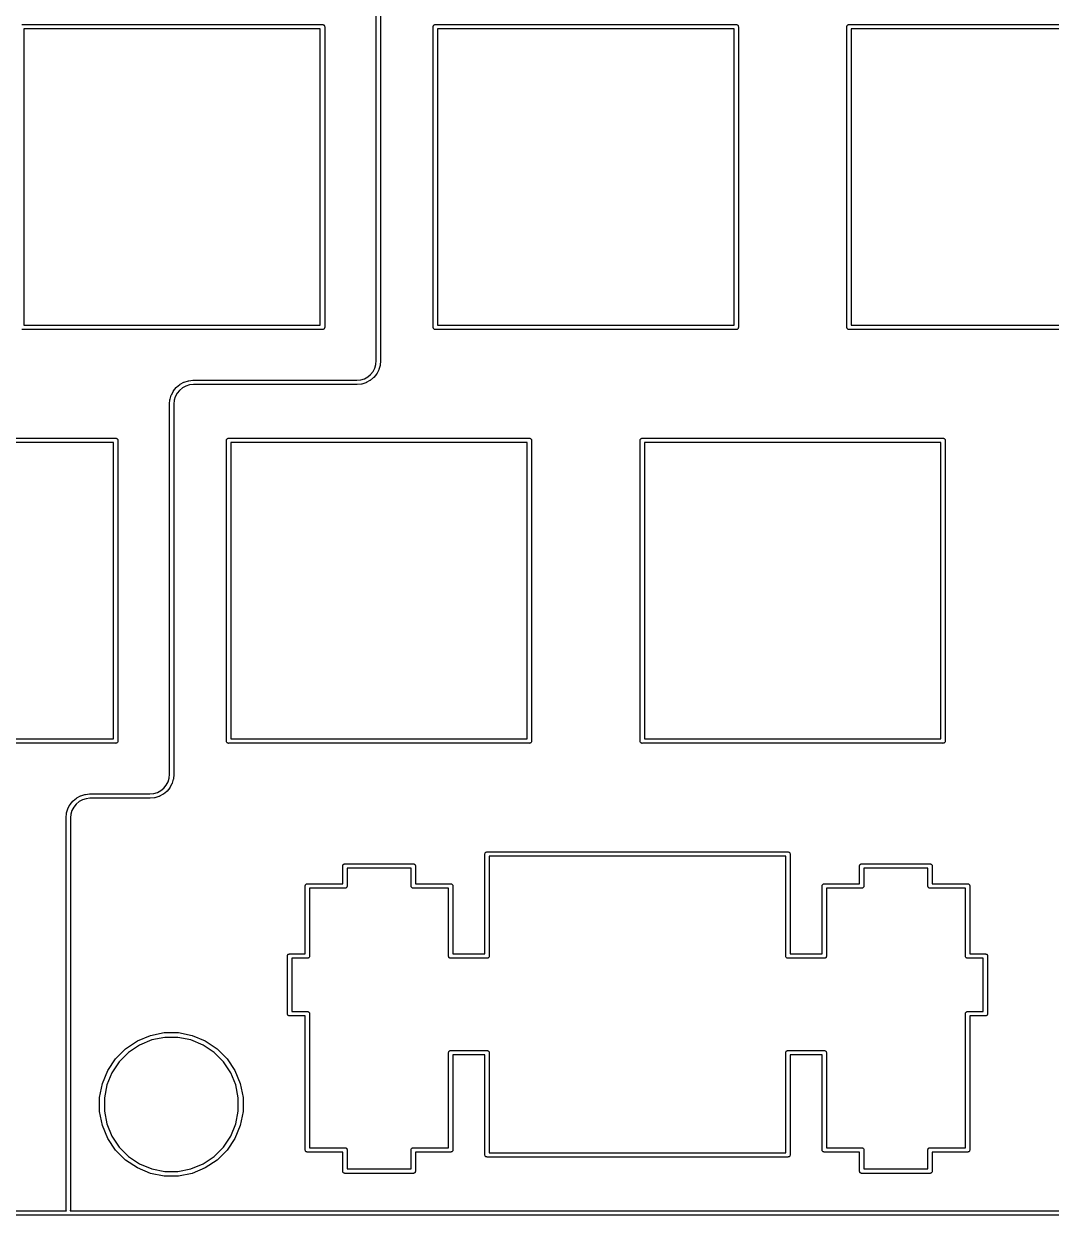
# Model space of a CAD drawing. Header units: centimetres. Extents: x -0.1 to 30.4, y -9.4 to 0.1.
# Drawn here: x 13.02 to 17.75, y -9.43 to -3.95 of the extents above; entities that cross this region are included whole.
import ezdxf

# ---------------------------------------------------------------- set-up
doc = ezdxf.new("R2010")
doc.units = ezdxf.units.CM
doc.header["$MEASUREMENT"] = 0
doc.layers.add('KeyboardPlate v1_BLACK', color=7, linetype='Continuous')

msp = doc.modelspace()

# ---------------------------------------------------------------- linework, layer by layer
at = {"layer": 'KeyboardPlate v1_BLACK'}
for p, q in [((14.6419, -5.49782), (14.6419, -3.79306)), ((14.6619, -3.79254), (14.6619, -5.4988)), ((13.0095, -3.95035), (14.3936, -3.95035)), ((14.3841, -3.97035), (13.019, -3.97035)), ((13.019, -3.97035), (13.019, -5.33525)), ((14.3841, -5.33525), (14.3841, -3.97035)), ((14.3936, -3.95035), (14.3941, -3.9503)), ((14.3941, -3.9503), (14.3946, -3.95035)), ((14.3946, -3.95035), (14.3961, -3.95049)), ((14.3961, -3.95049), (14.3979, -3.95107)), ((14.3979, -3.95107), (14.3997, -3.952)), ((14.3997, -3.952), (14.4012, -3.95324)), ((14.4012, -3.95324), (14.4025, -3.95477)), ((14.4025, -3.95477), (14.4034, -3.9565)), ((14.4034, -3.9565), (14.404, -3.95839)), ((14.404, -3.95839), (14.4042, -3.96035)), ((14.4042, -3.96035), (14.4041, -3.96084)), ((14.4041, -3.96084), (14.4041, -5.34476)), ((14.904, -3.96035), (14.9041, -3.95839)), ((14.904, -3.96084), (14.904, -3.96035)), ((14.904, -5.34476), (14.904, -3.96084)), ((14.9041, -3.95839), (14.9047, -3.9565)), ((14.9047, -3.9565), (14.9056, -3.95477)), ((14.9056, -3.95477), (14.9069, -3.95324)), ((14.9069, -3.95324), (14.9084, -3.952)), ((14.9084, -3.952), (14.9102, -3.95107)), ((14.9102, -3.95107), (14.912, -3.95049)), ((14.912, -3.95049), (14.9135, -3.95035)), ((14.9135, -3.95035), (14.914, -3.9503)), ((14.914, -3.9503), (14.9145, -3.95035)), ((14.9145, -3.95035), (16.2986, -3.95035)), ((14.924, -3.97035), (14.924, -5.33525)), ((16.2891, -3.97035), (14.924, -3.97035)), ((16.2891, -5.33525), (16.2891, -3.97035)), ((16.2986, -3.95035), (16.2991, -3.9503)), ((16.2991, -3.9503), (16.2996, -3.95035)), ((16.2996, -3.95035), (16.3011, -3.95049)), ((16.3011, -3.95049), (16.3029, -3.95107)), ((16.3029, -3.95107), (16.3047, -3.952)), ((16.3047, -3.952), (16.3062, -3.95324)), ((16.3062, -3.95324), (16.3075, -3.95477)), ((16.3075, -3.95477), (16.3084, -3.9565)), ((16.3084, -3.9565), (16.309, -3.95839)), ((16.309, -3.95839), (16.3092, -3.96035)), ((16.3092, -3.96035), (16.3091, -3.96084)), ((16.3091, -3.96084), (16.3091, -5.34476)), ((16.809, -3.96035), (16.8091, -3.95839)), ((16.809, -3.96084), (16.809, -3.96035)), ((16.809, -5.34476), (16.809, -3.96084)), ((16.8091, -3.95839), (16.8097, -3.9565)), ((16.8097, -3.9565), (16.8106, -3.95477)), ((16.8106, -3.95477), (16.8119, -3.95324)), ((16.8119, -3.95324), (16.8134, -3.952)), ((16.8134, -3.952), (16.8152, -3.95107)), ((16.8152, -3.95107), (16.817, -3.95049)), ((16.817, -3.95049), (16.8185, -3.95035)), ((16.8185, -3.95035), (16.819, -3.9503)), ((16.819, -3.9503), (16.8195, -3.95035)), ((16.8195, -3.95035), (18.2036, -3.95035)), ((16.829, -3.97035), (16.829, -5.33525)), ((18.1941, -3.97035), (16.829, -3.97035)), ((14.3936, -5.35525), (13.0095, -5.35525)), ((13.019, -5.33525), (14.3841, -5.33525)), ((14.3941, -5.3553), (14.3936, -5.35525)), ((14.3946, -5.35525), (14.3941, -5.3553)), ((14.3961, -5.35511), (14.3946, -5.35525)), ((14.3979, -5.35453), (14.3961, -5.35511)), ((14.3997, -5.3536), (14.3979, -5.35453)), ((14.4012, -5.35236), (14.3997, -5.3536)), ((14.4025, -5.35083), (14.4012, -5.35236)), ((14.4034, -5.3491), (14.4025, -5.35083)), ((14.404, -5.34721), (14.4034, -5.3491)), ((14.4042, -5.34525), (14.404, -5.34721)), ((14.4041, -5.34476), (14.4042, -5.34525)), ((14.904, -5.34525), (14.904, -5.34476)), ((14.9041, -5.34721), (14.904, -5.34525)), ((14.9047, -5.3491), (14.9041, -5.34721)), ((14.9056, -5.35083), (14.9047, -5.3491)), ((14.9069, -5.35236), (14.9056, -5.35083)), ((14.9084, -5.3536), (14.9069, -5.35236)), ((14.9102, -5.35453), (14.9084, -5.3536)), ((14.912, -5.35511), (14.9102, -5.35453)), ((14.914, -5.3553), (14.912, -5.35511)), ((14.9145, -5.35525), (14.914, -5.3553)), ((16.2986, -5.35525), (14.9145, -5.35525)), ((14.924, -5.33525), (16.2891, -5.33525)), ((16.2991, -5.3553), (16.2986, -5.35525)), ((16.2996, -5.35525), (16.2991, -5.3553)), ((16.3011, -5.35511), (16.2996, -5.35525)), ((16.3029, -5.35453), (16.3011, -5.35511)), ((16.3047, -5.3536), (16.3029, -5.35453)), ((16.3062, -5.35236), (16.3047, -5.3536)), ((16.3075, -5.35083), (16.3062, -5.35236)), ((16.3084, -5.3491), (16.3075, -5.35083)), ((16.309, -5.34721), (16.3084, -5.3491)), ((16.3092, -5.34525), (16.309, -5.34721)), ((16.3091, -5.34476), (16.3092, -5.34525)), ((16.809, -5.34525), (16.809, -5.34476)), ((16.8091, -5.34721), (16.809, -5.34525)), ((16.8097, -5.3491), (16.8091, -5.34721)), ((16.8106, -5.35083), (16.8097, -5.3491)), ((16.8119, -5.35236), (16.8106, -5.35083)), ((16.8134, -5.3536), (16.8119, -5.35236)), ((16.8152, -5.35453), (16.8134, -5.3536)), ((16.817, -5.35511), (16.8152, -5.35453)), ((16.819, -5.3553), (16.817, -5.35511)), ((16.8195, -5.35525), (16.819, -5.3553)), ((18.2036, -5.35525), (16.8195, -5.35525)), ((16.829, -5.33525), (18.1941, -5.33525)), ((14.6268, -5.54809), (14.6351, -5.53259)), ((14.6351, -5.53259), (14.6402, -5.51578)), ((14.6402, -5.51578), (14.6419, -5.49782)), ((14.6536, -5.54027), (14.6532, -5.54111)), ((14.6539, -5.53944), (14.6536, -5.54027)), ((14.654, -5.53931), (14.6539, -5.53944)), ((14.6596, -5.52062), (14.654, -5.53931)), ((14.6598, -5.51973), (14.6596, -5.52062)), ((14.66, -5.51885), (14.6598, -5.51973)), ((14.6619, -5.49929), (14.66, -5.51871)), ((14.66, -5.51871), (14.66, -5.51885)), ((14.6619, -5.4988), (14.6619, -5.49928)), ((14.6619, -5.49928), (14.6619, -5.49929)), ((13.7577, -5.59657), (13.7764, -5.5908)), ((13.7764, -5.5908), (13.7765, -5.59076)), ((13.7765, -5.59076), (13.7774, -5.59059)), ((13.7774, -5.59059), (13.7783, -5.59041)), ((13.7783, -5.59041), (13.7977, -5.58837)), ((13.7977, -5.58837), (13.7978, -5.58835)), ((13.7978, -5.58835), (13.7983, -5.58836)), ((13.7983, -5.58836), (13.7987, -5.58831)), ((13.7987, -5.58831), (13.7989, -5.58831)), ((13.7989, -5.58831), (14.5519, -5.58831)), ((13.7989, -5.58831), (13.7989, -5.58831)), ((14.5519, -5.58831), (14.5521, -5.58831)), ((14.5521, -5.58831), (14.57, -5.58642)), ((14.57, -5.58642), (14.5868, -5.58123)), ((14.5868, -5.58123), (14.6022, -5.57288)), ((14.6126, -5.59001), (14.5954, -5.59929)), ((14.6022, -5.57288), (14.6158, -5.56169)), ((14.6134, -5.5895), (14.6126, -5.59001)), ((14.6141, -5.58901), (14.6134, -5.5895)), ((14.6142, -5.58892), (14.6141, -5.58901)), ((14.6293, -5.57648), (14.6142, -5.58892)), ((14.6158, -5.56169), (14.6268, -5.54809)), ((14.6299, -5.57583), (14.6293, -5.57648)), ((14.6305, -5.5752), (14.6299, -5.57583)), ((14.6306, -5.57509), (14.6305, -5.5752)), ((14.643, -5.55997), (14.6306, -5.57509)), ((14.6306, -5.57509), (14.6306, -5.57509)), ((14.6306, -5.57509), (14.6306, -5.57509)), ((14.6435, -5.55922), (14.643, -5.55997)), ((14.644, -5.55847), (14.6435, -5.55922)), ((14.6532, -5.54111), (14.644, -5.55834)), ((14.644, -5.55834), (14.644, -5.55834)), ((14.644, -5.55834), (14.644, -5.55847)), ((14.644, -5.55834), (14.644, -5.55834)), ((13.6981, -5.65551), (13.7073, -5.63828)), ((13.7073, -5.63828), (13.7074, -5.63815)), ((13.7073, -5.63828), (13.7073, -5.63828)), ((13.7073, -5.63828), (13.7073, -5.63828)), ((13.7074, -5.63815), (13.7079, -5.63741)), ((13.7079, -5.63741), (13.7084, -5.63665)), ((13.7084, -5.63665), (13.7207, -5.62153)), ((13.7245, -5.64853), (13.7163, -5.66403)), ((13.7207, -5.62153), (13.7208, -5.62142)), ((13.7207, -5.62153), (13.7207, -5.62153)), ((13.7207, -5.62153), (13.7207, -5.62153)), ((13.7208, -5.62142), (13.7215, -5.62079)), ((13.7215, -5.62079), (13.7221, -5.62014)), ((13.7221, -5.62014), (13.7371, -5.6077)), ((13.7356, -5.63493), (13.7245, -5.64853)), ((13.7491, -5.62374), (13.7356, -5.63493)), ((13.7371, -5.6077), (13.7372, -5.60761)), ((13.7372, -5.60761), (13.738, -5.60712)), ((13.738, -5.60712), (13.7388, -5.60661)), ((13.7388, -5.60661), (13.7559, -5.59733)), ((13.7646, -5.61539), (13.7491, -5.62374)), ((13.7559, -5.59733), (13.756, -5.59726)), ((13.756, -5.59726), (13.7569, -5.59692)), ((13.7569, -5.59692), (13.7577, -5.59657)), ((13.7813, -5.6102), (13.7646, -5.61539)), ((13.7993, -5.60831), (13.7813, -5.6102)), ((13.7994, -5.60831), (13.7993, -5.60831)), ((14.5524, -5.60831), (13.7994, -5.60831)), ((14.5524, -5.60831), (14.5524, -5.60831)), ((14.5527, -5.60831), (14.5524, -5.60831)), ((14.5531, -5.60826), (14.5527, -5.60831)), ((14.5535, -5.60827), (14.5531, -5.60826)), ((14.5537, -5.60825), (14.5535, -5.60827)), ((14.5731, -5.60621), (14.5537, -5.60825)), ((14.574, -5.60603), (14.5731, -5.60621)), ((14.5749, -5.60586), (14.574, -5.60603)), ((14.575, -5.60582), (14.5749, -5.60586)), ((14.5936, -5.60005), (14.575, -5.60582)), ((14.5945, -5.5997), (14.5936, -5.60005)), ((14.5953, -5.59936), (14.5945, -5.5997)), ((14.5954, -5.59929), (14.5953, -5.59936)), ((14.5954, -5.59929), (14.5954, -5.59929)), ((14.5954, -5.59929), (14.5954, -5.59929)), ((13.6894, -5.69782), (13.6895, -5.69734)), ((13.6894, -7.40283), (13.6894, -5.69782)), ((13.6895, -5.69733), (13.6914, -5.67791)), ((13.6895, -5.69734), (13.6895, -5.69733)), ((13.6914, -5.67777), (13.6916, -5.67689)), ((13.6914, -5.67791), (13.6914, -5.67777)), ((13.6916, -5.67689), (13.6918, -5.676)), ((13.6918, -5.676), (13.6974, -5.65731)), ((13.6974, -5.65718), (13.6978, -5.65635)), ((13.6974, -5.65731), (13.6974, -5.65718)), ((13.6978, -5.65635), (13.6981, -5.65551)), ((13.7112, -5.68084), (13.7094, -5.6988)), ((13.7094, -5.6988), (13.7094, -7.40381)), ((13.7163, -5.66403), (13.7112, -5.68084)), ((12.057, -5.85535), (13.4411, -5.85535)), ((13.4411, -5.85535), (13.4416, -5.8553)), ((13.4416, -5.8553), (13.4421, -5.85535)), ((13.4421, -5.85535), (13.4436, -5.85549)), ((13.4436, -5.85549), (13.4454, -5.85607)), ((13.4454, -5.85607), (13.4472, -5.857)), ((13.4472, -5.857), (13.4487, -5.85824)), ((13.4487, -5.85824), (13.45, -5.85977)), ((13.45, -5.85977), (13.4509, -5.8615)), ((13.4509, -5.8615), (13.4515, -5.86339)), ((13.4515, -5.86339), (13.4517, -5.86535)), ((13.4517, -5.86535), (13.4516, -5.86584)), ((13.4516, -5.86584), (13.4516, -7.24978)), ((13.9515, -5.86535), (13.9516, -5.86339)), ((13.9515, -5.86584), (13.9515, -5.86535)), ((13.9515, -7.24978), (13.9515, -5.86584)), ((13.9516, -5.86339), (13.9522, -5.8615)), ((13.9522, -5.8615), (13.9531, -5.85977)), ((13.9531, -5.85977), (13.9544, -5.85824)), ((13.9544, -5.85824), (13.9559, -5.857)), ((13.9559, -5.857), (13.9577, -5.85607)), ((13.9577, -5.85607), (13.9595, -5.85549)), ((13.9595, -5.85549), (13.961, -5.85535)), ((13.961, -5.85535), (13.9615, -5.8553)), ((13.9615, -5.8553), (13.962, -5.85535)), ((13.962, -5.85535), (15.3461, -5.85535)), ((15.3461, -5.85535), (15.3466, -5.8553)), ((15.3466, -5.8553), (15.3471, -5.85535)), ((15.3471, -5.85535), (15.3486, -5.85549)), ((15.3486, -5.85549), (15.3504, -5.85607)), ((15.3504, -5.85607), (15.3522, -5.857)), ((15.3522, -5.857), (15.3537, -5.85824)), ((15.3537, -5.85824), (15.355, -5.85977)), ((15.355, -5.85977), (15.3559, -5.8615)), ((15.3559, -5.8615), (15.3565, -5.86339)), ((15.3565, -5.86339), (15.3567, -5.86535)), ((15.3567, -5.86535), (15.3566, -5.86584)), ((15.3566, -5.86584), (15.3566, -7.24978)), ((15.8565, -5.86535), (15.8566, -5.86339)), ((15.8565, -5.86584), (15.8565, -5.86535)), ((15.8565, -7.24978), (15.8565, -5.86584)), ((15.8566, -5.86339), (15.8572, -5.8615)), ((15.8572, -5.8615), (15.8581, -5.85977)), ((15.8581, -5.85977), (15.8594, -5.85824)), ((15.8594, -5.85824), (15.8609, -5.857)), ((15.8609, -5.857), (15.8627, -5.85607)), ((15.8627, -5.85607), (15.8645, -5.85549)), ((15.8645, -5.85549), (15.866, -5.85535)), ((15.866, -5.85535), (15.8665, -5.8553)), ((15.8665, -5.8553), (15.867, -5.85535)), ((15.867, -5.85535), (17.2511, -5.85535)), ((17.2511, -5.85535), (17.2516, -5.8553)), ((17.2516, -5.8553), (17.2521, -5.85535)), ((17.2521, -5.85535), (17.2536, -5.85549)), ((17.2536, -5.85549), (17.2554, -5.85607)), ((17.2554, -5.85607), (17.2572, -5.857)), ((17.2572, -5.857), (17.2587, -5.85824)), ((17.2587, -5.85824), (17.26, -5.85977)), ((17.26, -5.85977), (17.2609, -5.8615)), ((17.2609, -5.8615), (17.2615, -5.86339)), ((17.2615, -5.86339), (17.2617, -5.86535)), ((17.2617, -5.86535), (17.2616, -5.86584)), ((17.2616, -5.86584), (17.2616, -7.24978)), ((13.4316, -5.87535), (12.0665, -5.87535)), ((13.4316, -7.24027), (13.4316, -5.87535)), ((13.9715, -5.87535), (13.9715, -7.24027)), ((15.3366, -5.87535), (13.9715, -5.87535)), ((15.3366, -7.24027), (15.3366, -5.87535)), ((15.8765, -5.87535), (15.8765, -7.24027)), ((17.2416, -5.87535), (15.8765, -5.87535)), ((17.2416, -7.24027), (17.2416, -5.87535)), ((12.0665, -7.24027), (13.4316, -7.24027)), ((13.9715, -7.24027), (15.3366, -7.24027)), ((15.8765, -7.24027), (17.2416, -7.24027)), ((13.4411, -7.26027), (12.057, -7.26027)), ((13.4416, -7.26032), (13.4411, -7.26027)), ((13.4421, -7.26027), (13.4416, -7.26032)), ((13.4436, -7.26013), (13.4421, -7.26027)), ((13.4454, -7.25955), (13.4436, -7.26013)), ((13.4472, -7.25862), (13.4454, -7.25955)), ((13.4487, -7.25738), (13.4472, -7.25862)), ((13.45, -7.25585), (13.4487, -7.25738)), ((13.4509, -7.25412), (13.45, -7.25585)), ((13.4515, -7.25223), (13.4509, -7.25412)), ((13.4517, -7.25027), (13.4515, -7.25223)), ((13.4516, -7.24978), (13.4517, -7.25027)), ((13.9515, -7.25027), (13.9515, -7.24978)), ((13.9516, -7.25223), (13.9515, -7.25027)), ((13.9522, -7.25412), (13.9516, -7.25223)), ((13.9531, -7.25585), (13.9522, -7.25412)), ((13.9544, -7.25738), (13.9531, -7.25585)), ((13.9559, -7.25862), (13.9544, -7.25738)), ((13.9577, -7.25955), (13.9559, -7.25862)), ((13.9595, -7.26013), (13.9577, -7.25955)), ((13.9615, -7.26032), (13.9595, -7.26013)), ((13.962, -7.26027), (13.9615, -7.26032)), ((15.3461, -7.26027), (13.962, -7.26027)), ((15.3466, -7.26032), (15.3461, -7.26027)), ((15.3471, -7.26027), (15.3466, -7.26032)), ((15.3486, -7.26013), (15.3471, -7.26027)), ((15.3504, -7.25955), (15.3486, -7.26013)), ((15.3522, -7.25862), (15.3504, -7.25955)), ((15.3537, -7.25738), (15.3522, -7.25862)), ((15.355, -7.25585), (15.3537, -7.25738)), ((15.3559, -7.25412), (15.355, -7.25585)), ((15.3565, -7.25223), (15.3559, -7.25412)), ((15.3567, -7.25027), (15.3565, -7.25223)), ((15.3566, -7.24978), (15.3567, -7.25027)), ((15.8565, -7.25027), (15.8565, -7.24978)), ((15.8566, -7.25223), (15.8565, -7.25027)), ((15.8572, -7.25412), (15.8566, -7.25223)), ((15.8581, -7.25585), (15.8572, -7.25412)), ((15.8594, -7.25738), (15.8581, -7.25585)), ((15.8609, -7.25862), (15.8594, -7.25738)), ((15.8627, -7.25955), (15.8609, -7.25862)), ((15.8645, -7.26013), (15.8627, -7.25955)), ((15.8665, -7.26032), (15.8645, -7.26013)), ((15.867, -7.26027), (15.8665, -7.26032)), ((17.2511, -7.26027), (15.867, -7.26027)), ((17.2516, -7.26032), (17.2511, -7.26027)), ((17.2521, -7.26027), (17.2516, -7.26032)), ((17.2536, -7.26013), (17.2521, -7.26027)), ((17.2554, -7.25955), (17.2536, -7.26013)), ((17.2572, -7.25862), (17.2554, -7.25955)), ((17.2587, -7.25738), (17.2572, -7.25862)), ((17.26, -7.25585), (17.2587, -7.25738)), ((17.2609, -7.25412), (17.26, -7.25585)), ((17.2615, -7.25223), (17.2609, -7.25412)), ((17.2617, -7.25027), (17.2615, -7.25223)), ((17.2616, -7.24978), (17.2617, -7.25027)), ((13.6877, -7.42079), (13.6894, -7.40283)), ((13.7094, -7.4043), (13.7075, -7.42372)), ((13.7094, -7.40381), (13.7094, -7.40429)), ((13.7094, -7.40429), (13.7094, -7.4043)), ((13.6633, -7.4667), (13.6743, -7.4531)), ((13.6743, -7.4531), (13.6826, -7.4376)), ((13.6826, -7.4376), (13.6877, -7.42079)), ((13.7007, -7.44612), (13.6915, -7.46335)), ((13.7011, -7.44528), (13.7007, -7.44612)), ((13.7014, -7.44445), (13.7011, -7.44528)), ((13.7015, -7.44432), (13.7014, -7.44445)), ((13.7071, -7.42563), (13.7015, -7.44432)), ((13.7073, -7.42474), (13.7071, -7.42563)), ((13.7075, -7.42386), (13.7073, -7.42474)), ((13.7075, -7.42372), (13.7075, -7.42386)), ((13.246, -7.52515), (13.261, -7.51271)), ((13.261, -7.51271), (13.2611, -7.51262)), ((13.2611, -7.51262), (13.2619, -7.51213)), ((13.2619, -7.51213), (13.2627, -7.51162)), ((13.2627, -7.51162), (13.2798, -7.50234)), ((13.2798, -7.50234), (13.2799, -7.50227)), ((13.2799, -7.50227), (13.2808, -7.50193)), ((13.2808, -7.50193), (13.2816, -7.50158)), ((13.2816, -7.50158), (13.3003, -7.49581)), ((13.3052, -7.51521), (13.2885, -7.5204)), ((13.3003, -7.49581), (13.3004, -7.49577)), ((13.3004, -7.49577), (13.3013, -7.4956)), ((13.3013, -7.4956), (13.3022, -7.49542)), ((13.3022, -7.49542), (13.3216, -7.49338)), ((13.3232, -7.51332), (13.3052, -7.51521)), ((13.3216, -7.49338), (13.3217, -7.49336)), ((13.3217, -7.49336), (13.3222, -7.49337)), ((13.3222, -7.49337), (13.3226, -7.49332)), ((13.3226, -7.49332), (13.3228, -7.49332)), ((13.3228, -7.49332), (13.5994, -7.49332)), ((13.3228, -7.49332), (13.3228, -7.49332)), ((13.3233, -7.51332), (13.3232, -7.51332)), ((13.5999, -7.51332), (13.3233, -7.51332)), ((13.5994, -7.49332), (13.5996, -7.49332)), ((13.5996, -7.49332), (13.6175, -7.49143)), ((13.6002, -7.51332), (13.5999, -7.51332)), ((13.5999, -7.51332), (13.5999, -7.51332)), ((13.6006, -7.51327), (13.6002, -7.51332)), ((13.601, -7.51328), (13.6006, -7.51327)), ((13.6012, -7.51326), (13.601, -7.51328)), ((13.6206, -7.51122), (13.6012, -7.51326)), ((13.6175, -7.49143), (13.6343, -7.48624)), ((13.6215, -7.51104), (13.6206, -7.51122)), ((13.6224, -7.51087), (13.6215, -7.51104)), ((13.6225, -7.51083), (13.6224, -7.51087)), ((13.6411, -7.50506), (13.6225, -7.51083)), ((13.6343, -7.48624), (13.6497, -7.47789)), ((13.642, -7.50471), (13.6411, -7.50506)), ((13.6428, -7.50437), (13.642, -7.50471)), ((13.6429, -7.5043), (13.6428, -7.50437)), ((13.6601, -7.49502), (13.6429, -7.5043)), ((13.6429, -7.5043), (13.6429, -7.5043)), ((13.6429, -7.5043), (13.6429, -7.5043)), ((13.6497, -7.47789), (13.6633, -7.4667)), ((13.6609, -7.49451), (13.6601, -7.49502)), ((13.6616, -7.49402), (13.6609, -7.49451)), ((13.6617, -7.49393), (13.6616, -7.49402)), ((13.6768, -7.48149), (13.6617, -7.49393)), ((13.6774, -7.48084), (13.6768, -7.48149)), ((13.678, -7.48021), (13.6774, -7.48084)), ((13.6781, -7.4801), (13.678, -7.48021)), ((13.6905, -7.46498), (13.6781, -7.4801)), ((13.6781, -7.4801), (13.6781, -7.4801)), ((13.6781, -7.4801), (13.6781, -7.4801)), ((13.691, -7.46423), (13.6905, -7.46498)), ((13.6915, -7.46348), (13.691, -7.46423)), ((13.6915, -7.46335), (13.6915, -7.46335)), ((13.6915, -7.46335), (13.6915, -7.46335)), ((13.6915, -7.46335), (13.6915, -7.46348)), ((13.2157, -7.58101), (13.2213, -7.56232)), ((13.2213, -7.56219), (13.2217, -7.56136)), ((13.2213, -7.56232), (13.2213, -7.56219)), ((13.2217, -7.56136), (13.222, -7.56052)), ((13.222, -7.56052), (13.2312, -7.54329)), ((13.2312, -7.54329), (13.2313, -7.54316)), ((13.2312, -7.54329), (13.2312, -7.54329)), ((13.2312, -7.54329), (13.2312, -7.54329)), ((13.2313, -7.54316), (13.2318, -7.54242)), ((13.2318, -7.54242), (13.2323, -7.54166)), ((13.2323, -7.54166), (13.2446, -7.52654)), ((13.2402, -7.56904), (13.2351, -7.58585)), ((13.2484, -7.55354), (13.2402, -7.56904)), ((13.2446, -7.52654), (13.2447, -7.52643)), ((13.2446, -7.52654), (13.2446, -7.52654)), ((13.2446, -7.52654), (13.2446, -7.52654)), ((13.2447, -7.52643), (13.2454, -7.5258)), ((13.2454, -7.5258), (13.246, -7.52515)), ((13.2595, -7.53994), (13.2484, -7.55354)), ((13.273, -7.52875), (13.2595, -7.53994)), ((13.2885, -7.5204), (13.273, -7.52875)), ((13.2133, -7.60283), (13.2134, -7.60235)), ((13.2133, -9.40868), (13.2133, -7.60283)), ((13.2134, -7.60234), (13.2153, -7.58292)), ((13.2134, -7.60235), (13.2134, -7.60234)), ((13.2153, -7.58278), (13.2155, -7.5819)), ((13.2153, -7.58292), (13.2153, -7.58278)), ((13.2155, -7.5819), (13.2157, -7.58101)), ((13.2351, -7.58585), (13.2333, -7.60381)), ((13.2333, -7.60381), (13.2333, -9.40868)), ((15.1421, -7.77034), (15.1422, -7.76838)), ((15.1421, -7.77083), (15.1421, -7.77034)), ((15.1421, -8.23025), (15.1421, -7.77083)), ((15.1422, -7.76838), (15.1428, -7.76649)), ((15.1428, -7.76649), (15.1437, -7.76476)), ((15.1437, -7.76476), (15.145, -7.76323)), ((15.145, -7.76323), (15.1465, -7.76199)), ((15.1465, -7.76199), (15.1483, -7.76106)), ((15.1483, -7.76106), (15.1501, -7.76048)), ((15.1501, -7.76048), (15.1516, -7.76034)), ((15.1516, -7.76034), (15.1521, -7.76029)), ((15.1521, -7.76029), (15.1526, -7.76034)), ((15.1526, -7.76034), (16.5367, -7.76034)), ((15.1621, -7.78034), (15.1621, -8.23976)), ((16.5272, -7.78034), (15.1621, -7.78034)), ((16.5272, -8.23976), (16.5272, -7.78034)), ((16.5367, -7.76034), (16.5372, -7.76029)), ((16.5372, -7.76029), (16.5377, -7.76034)), ((16.5377, -7.76034), (16.5392, -7.76048)), ((16.5392, -7.76048), (16.541, -7.76106)), ((16.541, -7.76106), (16.5428, -7.76199)), ((16.5428, -7.76199), (16.5443, -7.76323)), ((16.5443, -7.76323), (16.5456, -7.76476)), ((16.5456, -7.76476), (16.5465, -7.76649)), ((16.5465, -7.76649), (16.5471, -7.76838)), ((16.5471, -7.76838), (16.5473, -7.77034)), ((16.5473, -7.77034), (16.5472, -7.77083)), ((16.5472, -7.77083), (16.5472, -8.23025)), ((14.4871, -7.82532), (14.4872, -7.82336)), ((14.4871, -7.82581), (14.4871, -7.82532)), ((14.4871, -7.90724), (14.4871, -7.82581)), ((14.4872, -7.82336), (14.4878, -7.82147)), ((14.4878, -7.82147), (14.4887, -7.81974)), ((14.4887, -7.81974), (14.49, -7.81821)), ((14.49, -7.81821), (14.4915, -7.81697)), ((14.4915, -7.81697), (14.4933, -7.81604)), ((14.4933, -7.81604), (14.4951, -7.81546)), ((14.4951, -7.81546), (14.4966, -7.81532)), ((14.4966, -7.81532), (14.4971, -7.81527)), ((14.4971, -7.81527), (14.4976, -7.81532)), ((14.4976, -7.81532), (14.8117, -7.81532)), ((14.8022, -7.83532), (14.5071, -7.83532)), ((14.5071, -7.83532), (14.5071, -7.91675)), ((14.8022, -7.91675), (14.8022, -7.83532)), ((14.8117, -7.81532), (14.8122, -7.81527)), ((14.8122, -7.81527), (14.8127, -7.81532)), ((14.8127, -7.81532), (14.8142, -7.81546)), ((14.8142, -7.81546), (14.816, -7.81604)), ((14.816, -7.81604), (14.8178, -7.81697)), ((14.8178, -7.81697), (14.8193, -7.81821)), ((14.8193, -7.81821), (14.8206, -7.81974)), ((14.8206, -7.81974), (14.8215, -7.82147)), ((14.8215, -7.82147), (14.8221, -7.82336)), ((14.8221, -7.82336), (14.8223, -7.82532)), ((14.8223, -7.82532), (14.8222, -7.82581)), ((14.8222, -7.82581), (14.8222, -7.90724)), ((16.8671, -7.82532), (16.8672, -7.82336)), ((16.8671, -7.82581), (16.8671, -7.82532)), ((16.8671, -7.90724), (16.8671, -7.82581)), ((16.8672, -7.82336), (16.8678, -7.82147)), ((16.8678, -7.82147), (16.8687, -7.81974)), ((16.8687, -7.81974), (16.87, -7.81821)), ((16.87, -7.81821), (16.8715, -7.81697)), ((16.8715, -7.81697), (16.8733, -7.81604)), ((16.8733, -7.81604), (16.8751, -7.81546)), ((16.8751, -7.81546), (16.8766, -7.81532)), ((16.8766, -7.81532), (16.8771, -7.81527)), ((16.8771, -7.81527), (16.8776, -7.81532)), ((16.8776, -7.81532), (17.1917, -7.81532)), ((16.8871, -7.83532), (16.8871, -7.91675)), ((17.1822, -7.83532), (16.8871, -7.83532)), ((17.1822, -7.91675), (17.1822, -7.83532)), ((17.1917, -7.81532), (17.1922, -7.81527)), ((17.1922, -7.81527), (17.1927, -7.81532)), ((17.1927, -7.81532), (17.1942, -7.81546)), ((17.1942, -7.81546), (17.196, -7.81604)), ((17.196, -7.81604), (17.1978, -7.81697)), ((17.1978, -7.81697), (17.1993, -7.81821)), ((17.1993, -7.81821), (17.2006, -7.81974)), ((17.2006, -7.81974), (17.2015, -7.82147)), ((17.2015, -7.82147), (17.2021, -7.82336)), ((17.2021, -7.82336), (17.2023, -7.82532)), ((17.2023, -7.82532), (17.2022, -7.82581)), ((17.2022, -7.82581), (17.2022, -7.90724)), ((14.3146, -7.91724), (14.3147, -7.91528)), ((14.3146, -7.91773), (14.3146, -7.91724)), ((14.3146, -8.23025), (14.3146, -7.91773)), ((14.3147, -7.91528), (14.3153, -7.91339)), ((14.3153, -7.91339), (14.3162, -7.91166)), ((14.3162, -7.91166), (14.3175, -7.91013)), ((14.3175, -7.91013), (14.319, -7.90889)), ((14.319, -7.90889), (14.3208, -7.90796)), ((14.3208, -7.90796), (14.3226, -7.90738)), ((14.3226, -7.90738), (14.3241, -7.90724)), ((14.3241, -7.90724), (14.3246, -7.90719)), ((14.3246, -7.90719), (14.3251, -7.90724)), ((14.3251, -7.90724), (14.4871, -7.90724)), ((14.3346, -7.92724), (14.3346, -8.23976)), ((14.4966, -7.92724), (14.3346, -7.92724)), ((14.4971, -7.92729), (14.4966, -7.92724)), ((14.4976, -7.92724), (14.4971, -7.92729)), ((14.4991, -7.9271), (14.4976, -7.92724)), ((14.5009, -7.92652), (14.4991, -7.9271)), ((14.5027, -7.92559), (14.5009, -7.92652)), ((14.5042, -7.92435), (14.5027, -7.92559)), ((14.5055, -7.92282), (14.5042, -7.92435)), ((14.5064, -7.92109), (14.5055, -7.92282)), ((14.507, -7.9192), (14.5064, -7.92109)), ((14.5072, -7.91724), (14.507, -7.9192)), ((14.5071, -7.91675), (14.5072, -7.91724)), ((14.8022, -7.91724), (14.8022, -7.91675)), ((14.8023, -7.9192), (14.8022, -7.91724)), ((14.8029, -7.92109), (14.8023, -7.9192)), ((14.8038, -7.92282), (14.8029, -7.92109)), ((14.8051, -7.92435), (14.8038, -7.92282)), ((14.8066, -7.92559), (14.8051, -7.92435)), ((14.8084, -7.92652), (14.8066, -7.92559)), ((14.8102, -7.9271), (14.8084, -7.92652)), ((14.8122, -7.92729), (14.8102, -7.9271)), ((14.8127, -7.92724), (14.8122, -7.92729)), ((14.9747, -7.92724), (14.8127, -7.92724)), ((14.8222, -7.90724), (14.9842, -7.90724)), ((14.9747, -8.23976), (14.9747, -7.92724)), ((14.9842, -7.90724), (14.9847, -7.90719)), ((14.9847, -7.90719), (14.9852, -7.90724)), ((14.9852, -7.90724), (14.9867, -7.90738)), ((14.9867, -7.90738), (14.9885, -7.90796)), ((14.9885, -7.90796), (14.9903, -7.90889)), ((14.9903, -7.90889), (14.9918, -7.91013)), ((14.9918, -7.91013), (14.9931, -7.91166)), ((14.9931, -7.91166), (14.994, -7.91339)), ((14.994, -7.91339), (14.9946, -7.91528)), ((14.9946, -7.91528), (14.9948, -7.91724)), ((14.9948, -7.91724), (14.9947, -7.91773)), ((14.9947, -7.91773), (14.9947, -8.23025)), ((16.6946, -7.91724), (16.6947, -7.91528)), ((16.6946, -7.91773), (16.6946, -7.91724)), ((16.6946, -8.23025), (16.6946, -7.91773)), ((16.6947, -7.91528), (16.6953, -7.91339)), ((16.6953, -7.91339), (16.6962, -7.91166)), ((16.6962, -7.91166), (16.6975, -7.91013)), ((16.6975, -7.91013), (16.699, -7.90889)), ((16.699, -7.90889), (16.7008, -7.90796)), ((16.7008, -7.90796), (16.7026, -7.90738)), ((16.7026, -7.90738), (16.7041, -7.90724)), ((16.7041, -7.90724), (16.7046, -7.90719)), ((16.7046, -7.90719), (16.7051, -7.90724)), ((16.7051, -7.90724), (16.8671, -7.90724)), ((16.7146, -7.92724), (16.7146, -8.23976)), ((16.8766, -7.92724), (16.7146, -7.92724)), ((16.8771, -7.92729), (16.8766, -7.92724)), ((16.8776, -7.92724), (16.8771, -7.92729)), ((16.8791, -7.9271), (16.8776, -7.92724)), ((16.8809, -7.92652), (16.8791, -7.9271)), ((16.8827, -7.92559), (16.8809, -7.92652)), ((16.8842, -7.92435), (16.8827, -7.92559)), ((16.8855, -7.92282), (16.8842, -7.92435)), ((16.8864, -7.92109), (16.8855, -7.92282)), ((16.887, -7.9192), (16.8864, -7.92109)), ((16.8872, -7.91724), (16.887, -7.9192)), ((16.8871, -7.91675), (16.8872, -7.91724)), ((17.1822, -7.91724), (17.1822, -7.91675)), ((17.1823, -7.9192), (17.1822, -7.91724)), ((17.1829, -7.92109), (17.1823, -7.9192)), ((17.1838, -7.92282), (17.1829, -7.92109)), ((17.1851, -7.92435), (17.1838, -7.92282)), ((17.1866, -7.92559), (17.1851, -7.92435)), ((17.1884, -7.92652), (17.1866, -7.92559)), ((17.1902, -7.9271), (17.1884, -7.92652)), ((17.1922, -7.92729), (17.1902, -7.9271)), ((17.1927, -7.92724), (17.1922, -7.92729)), ((17.3547, -7.92724), (17.1927, -7.92724)), ((17.2022, -7.90724), (17.3642, -7.90724)), ((17.3547, -8.23976), (17.3547, -7.92724)), ((17.3642, -7.90724), (17.3647, -7.90719)), ((17.3647, -7.90719), (17.3652, -7.90724)), ((17.3652, -7.90724), (17.3667, -7.90738)), ((17.3667, -7.90738), (17.3685, -7.90796)), ((17.3685, -7.90796), (17.3703, -7.90889)), ((17.3703, -7.90889), (17.3718, -7.91013)), ((17.3718, -7.91013), (17.3731, -7.91166)), ((17.3731, -7.91166), (17.374, -7.91339)), ((17.374, -7.91339), (17.3746, -7.91528)), ((17.3746, -7.91528), (17.3748, -7.91724)), ((17.3748, -7.91724), (17.3747, -7.91773)), ((17.3747, -7.91773), (17.3747, -8.23025)), ((14.2322, -8.24025), (14.2323, -8.23829)), ((14.2322, -8.24074), (14.2322, -8.24025)), ((14.2322, -8.50475), (14.2322, -8.24074)), ((14.2323, -8.23829), (14.2329, -8.2364)), ((14.2329, -8.2364), (14.2338, -8.23467)), ((14.2338, -8.23467), (14.2351, -8.23314)), ((14.2351, -8.23314), (14.2366, -8.2319)), ((14.2366, -8.2319), (14.2384, -8.23097)), ((14.2384, -8.23097), (14.2402, -8.23039)), ((14.2402, -8.23039), (14.2417, -8.23025)), ((14.2417, -8.23025), (14.2422, -8.2302)), ((14.2422, -8.2302), (14.2427, -8.23025)), ((14.2427, -8.23025), (14.3146, -8.23025)), ((14.2522, -8.25025), (14.2522, -8.49525)), ((14.3241, -8.25025), (14.2522, -8.25025)), ((14.3246, -8.2503), (14.3241, -8.25025)), ((14.3251, -8.25025), (14.3246, -8.2503)), ((14.3266, -8.25011), (14.3251, -8.25025)), ((14.3284, -8.24953), (14.3266, -8.25011)), ((14.3302, -8.2486), (14.3284, -8.24953)), ((14.3317, -8.24736), (14.3302, -8.2486)), ((14.333, -8.24583), (14.3317, -8.24736)), ((14.3339, -8.2441), (14.333, -8.24583)), ((14.3345, -8.24221), (14.3339, -8.2441)), ((14.3347, -8.24025), (14.3345, -8.24221)), ((14.3346, -8.23976), (14.3347, -8.24025)), ((14.9747, -8.24025), (14.9747, -8.23976)), ((14.9748, -8.24221), (14.9747, -8.24025)), ((14.9754, -8.2441), (14.9748, -8.24221)), ((14.9763, -8.24583), (14.9754, -8.2441)), ((14.9776, -8.24736), (14.9763, -8.24583)), ((14.9791, -8.2486), (14.9776, -8.24736)), ((14.9809, -8.24953), (14.9791, -8.2486)), ((14.9827, -8.25011), (14.9809, -8.24953)), ((14.9847, -8.2503), (14.9827, -8.25011)), ((14.9852, -8.25025), (14.9847, -8.2503)), ((15.1516, -8.25025), (14.9852, -8.25025)), ((14.9947, -8.23025), (15.1421, -8.23025)), ((15.1521, -8.2503), (15.1516, -8.25025)), ((15.1526, -8.25025), (15.1521, -8.2503)), ((15.1541, -8.25011), (15.1526, -8.25025)), ((15.1559, -8.24953), (15.1541, -8.25011)), ((15.1577, -8.2486), (15.1559, -8.24953)), ((15.1592, -8.24736), (15.1577, -8.2486)), ((15.1605, -8.24583), (15.1592, -8.24736)), ((15.1614, -8.2441), (15.1605, -8.24583)), ((15.162, -8.24221), (15.1614, -8.2441)), ((15.1622, -8.24025), (15.162, -8.24221)), ((15.1621, -8.23976), (15.1622, -8.24025)), ((16.5272, -8.24025), (16.5272, -8.23976)), ((16.5273, -8.24221), (16.5272, -8.24025)), ((16.5279, -8.2441), (16.5273, -8.24221)), ((16.5288, -8.24583), (16.5279, -8.2441)), ((16.5301, -8.24736), (16.5288, -8.24583)), ((16.5316, -8.2486), (16.5301, -8.24736)), ((16.5334, -8.24953), (16.5316, -8.2486)), ((16.5352, -8.25011), (16.5334, -8.24953)), ((16.5372, -8.2503), (16.5352, -8.25011)), ((16.5377, -8.25025), (16.5372, -8.2503)), ((16.7041, -8.25025), (16.5377, -8.25025)), ((16.5472, -8.23025), (16.6946, -8.23025)), ((16.7046, -8.2503), (16.7041, -8.25025)), ((16.7051, -8.25025), (16.7046, -8.2503)), ((16.7066, -8.25011), (16.7051, -8.25025)), ((16.7084, -8.24953), (16.7066, -8.25011)), ((16.7102, -8.2486), (16.7084, -8.24953)), ((16.7117, -8.24736), (16.7102, -8.2486)), ((16.713, -8.24583), (16.7117, -8.24736)), ((16.7139, -8.2441), (16.713, -8.24583)), ((16.7145, -8.24221), (16.7139, -8.2441)), ((16.7147, -8.24025), (16.7145, -8.24221)), ((16.7146, -8.23976), (16.7147, -8.24025)), ((17.3547, -8.24025), (17.3547, -8.23976)), ((17.3548, -8.24221), (17.3547, -8.24025)), ((17.3554, -8.2441), (17.3548, -8.24221)), ((17.3563, -8.24583), (17.3554, -8.2441)), ((17.3576, -8.24736), (17.3563, -8.24583)), ((17.3591, -8.2486), (17.3576, -8.24736)), ((17.3609, -8.24953), (17.3591, -8.2486)), ((17.3627, -8.25011), (17.3609, -8.24953)), ((17.3647, -8.2503), (17.3627, -8.25011)), ((17.3652, -8.25025), (17.3647, -8.2503)), ((17.4371, -8.25025), (17.3652, -8.25025)), ((17.3747, -8.23025), (17.4466, -8.23025)), ((17.4371, -8.49525), (17.4371, -8.25025)), ((17.4466, -8.23025), (17.4471, -8.2302)), ((17.4471, -8.2302), (17.4476, -8.23025)), ((17.4476, -8.23025), (17.4491, -8.23039)), ((17.4491, -8.23039), (17.4509, -8.23097)), ((17.4509, -8.23097), (17.4527, -8.2319)), ((17.4527, -8.2319), (17.4542, -8.23314)), ((17.4542, -8.23314), (17.4555, -8.23467)), ((17.4555, -8.23467), (17.4564, -8.2364)), ((17.4564, -8.2364), (17.457, -8.23829)), ((17.457, -8.23829), (17.4572, -8.24025)), ((17.4572, -8.24025), (17.4571, -8.24074)), ((17.4571, -8.24074), (17.4571, -8.50476)), ((14.2522, -8.49525), (14.3241, -8.49525)), ((14.3241, -8.49525), (14.3246, -8.4952)), ((14.3246, -8.4952), (14.3251, -8.49525)), ((14.3251, -8.49525), (14.3266, -8.49539)), ((14.3266, -8.49539), (14.3284, -8.49596)), ((14.3284, -8.49596), (14.3302, -8.49689)), ((14.3302, -8.49689), (14.3317, -8.49814)), ((14.3317, -8.49814), (14.333, -8.49966)), ((14.333, -8.49966), (14.3339, -8.5014)), ((14.3339, -8.5014), (14.3345, -8.50329)), ((17.3548, -8.50329), (17.3554, -8.5014)), ((17.3554, -8.5014), (17.3563, -8.49966)), ((17.3563, -8.49966), (17.3576, -8.49814)), ((17.3576, -8.49814), (17.3591, -8.49689)), ((17.3591, -8.49689), (17.3609, -8.49596)), ((17.3609, -8.49596), (17.3627, -8.49539)), ((17.3627, -8.49539), (17.3642, -8.49525)), ((17.3642, -8.49525), (17.3647, -8.4952)), ((17.3647, -8.4952), (17.3652, -8.49525)), ((17.3652, -8.49525), (17.4371, -8.49525)), ((14.2322, -8.50525), (14.2322, -8.50475)), ((14.2323, -8.50721), (14.2322, -8.50525)), ((14.2329, -8.50909), (14.2323, -8.50721)), ((14.2338, -8.51083), (14.2329, -8.50909)), ((14.2351, -8.51235), (14.2338, -8.51083)), ((14.2366, -8.5136), (14.2351, -8.51235)), ((14.2384, -8.51453), (14.2366, -8.5136)), ((14.2402, -8.5151), (14.2384, -8.51453)), ((14.2417, -8.51525), (14.2402, -8.5151)), ((14.2422, -8.51529), (14.2417, -8.51525)), ((14.2427, -8.51525), (14.2422, -8.51529)), ((14.3146, -8.51525), (14.2427, -8.51525)), ((14.3146, -9.13176), (14.3146, -8.51525)), ((14.3345, -8.50329), (14.3347, -8.50525)), ((14.3347, -8.50525), (14.3346, -8.50574)), ((14.3346, -8.50574), (14.3346, -9.12225)), ((17.3547, -8.50525), (17.3548, -8.50329)), ((17.3547, -8.50574), (17.3547, -8.50525)), ((17.3547, -9.12225), (17.3547, -8.50574)), ((17.4466, -8.51525), (17.3747, -8.51525)), ((17.3747, -8.51525), (17.3747, -9.13176)), ((17.4471, -8.51529), (17.4466, -8.51525)), ((17.4476, -8.51525), (17.4471, -8.51529)), ((17.4491, -8.5151), (17.4476, -8.51525)), ((17.4509, -8.51453), (17.4491, -8.5151)), ((17.4527, -8.5136), (17.4509, -8.51453)), ((17.4542, -8.51235), (17.4527, -8.5136)), ((17.4555, -8.51083), (17.4542, -8.51235)), ((17.4564, -8.50909), (17.4555, -8.51083)), ((17.457, -8.50721), (17.4564, -8.50909)), ((17.4572, -8.50525), (17.457, -8.50721)), ((17.4571, -8.50476), (17.4572, -8.50525)), ((13.5414, -8.63018), (13.6015, -8.60528)), ((13.6015, -8.60528), (13.6654, -8.59258)), ((13.6654, -8.59258), (13.7305, -8.59258)), ((13.7305, -8.59258), (13.7943, -8.60528)), ((13.7943, -8.60528), (13.8544, -8.63018)), ((13.4413, -8.71236), (13.4873, -8.66634)), ((13.4873, -8.66634), (13.5414, -8.63018)), ((13.5518, -8.64958), (13.5012, -8.68335)), ((13.6079, -8.62633), (13.5518, -8.64958)), ((13.6675, -8.61447), (13.6079, -8.62633)), ((13.7283, -8.61447), (13.6675, -8.61447)), ((13.7879, -8.62633), (13.7283, -8.61447)), ((13.844, -8.64958), (13.7879, -8.62633)), ((13.8946, -8.68335), (13.844, -8.64958)), ((13.8544, -8.63018), (13.9085, -8.66634)), ((13.9085, -8.66634), (13.9546, -8.71236)), ((13.4051, -8.76648), (13.4413, -8.71236)), ((13.5012, -8.68335), (13.4583, -8.72632)), ((13.9375, -8.72632), (13.8946, -8.68335)), ((13.9546, -8.71236), (13.9907, -8.76648)), ((14.9747, -8.68522), (14.9748, -8.68326)), ((14.9747, -8.68571), (14.9747, -8.68522)), ((14.9747, -9.12225), (14.9747, -8.68571)), ((14.9748, -8.68326), (14.9754, -8.68137)), ((14.9754, -8.68137), (14.9763, -8.67964)), ((14.9763, -8.67964), (14.9776, -8.67811)), ((14.9776, -8.67811), (14.9791, -8.67686)), ((14.9791, -8.67686), (14.9809, -8.67594)), ((14.9809, -8.67594), (14.9827, -8.67536)), ((14.9827, -8.67536), (14.9842, -8.67522)), ((14.9842, -8.67522), (14.9847, -8.67517)), ((14.9847, -8.67517), (14.9852, -8.67522)), ((14.9852, -8.67522), (15.1516, -8.67522)), ((14.9947, -8.69522), (14.9947, -9.13176)), ((15.1421, -8.69522), (14.9947, -8.69522)), ((15.1421, -9.15477), (15.1421, -8.69522)), ((15.1516, -8.67522), (15.1521, -8.67517)), ((15.1521, -8.67517), (15.1526, -8.67522)), ((15.1526, -8.67522), (15.1541, -8.67536)), ((15.1541, -8.67536), (15.1559, -8.67594)), ((15.1559, -8.67594), (15.1577, -8.67686)), ((15.1577, -8.67686), (15.1592, -8.67811)), ((15.1592, -8.67811), (15.1605, -8.67964)), ((15.1605, -8.67964), (15.1614, -8.68137)), ((15.1614, -8.68137), (15.162, -8.68326)), ((15.162, -8.68326), (15.1622, -8.68522)), ((15.1622, -8.68522), (15.1621, -8.68571)), ((15.1621, -8.68571), (15.1621, -9.14527)), ((16.5272, -8.68522), (16.5273, -8.68326)), ((16.5272, -8.68571), (16.5272, -8.68522)), ((16.5272, -9.14527), (16.5272, -8.68571)), ((16.5273, -8.68326), (16.5279, -8.68137)), ((16.5279, -8.68137), (16.5288, -8.67964)), ((16.5288, -8.67964), (16.5301, -8.67811)), ((16.5301, -8.67811), (16.5316, -8.67686)), ((16.5316, -8.67686), (16.5334, -8.67594)), ((16.5334, -8.67594), (16.5352, -8.67536)), ((16.5352, -8.67536), (16.5367, -8.67522)), ((16.5367, -8.67522), (16.5372, -8.67517)), ((16.5372, -8.67517), (16.5377, -8.67522)), ((16.5377, -8.67522), (16.7041, -8.67522)), ((16.5472, -8.69522), (16.5472, -9.15478)), ((16.6946, -8.69522), (16.5472, -8.69522)), ((16.6946, -9.13176), (16.6946, -8.69522)), ((16.7041, -8.67522), (16.7046, -8.67517)), ((16.7046, -8.67517), (16.7051, -8.67522)), ((16.7051, -8.67522), (16.7066, -8.67536)), ((16.7066, -8.67536), (16.7084, -8.67594)), ((16.7084, -8.67594), (16.7102, -8.67686)), ((16.7102, -8.67686), (16.7117, -8.67811)), ((16.7117, -8.67811), (16.713, -8.67964)), ((16.713, -8.67964), (16.7139, -8.68137)), ((16.7139, -8.68137), (16.7145, -8.68326)), ((16.7145, -8.68326), (16.7147, -8.68522)), ((16.7147, -8.68522), (16.7146, -8.68571)), ((16.7146, -8.68571), (16.7146, -9.12225)), ((13.3802, -8.82661), (13.4051, -8.76648)), ((13.4245, -8.77685), (13.4013, -8.83299)), ((13.4583, -8.72632), (13.4245, -8.77685)), ((13.9713, -8.77685), (13.9375, -8.72632)), ((13.9946, -8.83299), (13.9713, -8.77685)), ((13.9907, -8.76648), (14.0156, -8.82661)), ((13.3675, -8.89044), (13.3802, -8.82661)), ((14.0156, -8.82661), (14.0283, -8.89044)), ((13.4013, -8.83299), (13.3894, -8.89259)), ((14.0064, -8.89259), (13.9946, -8.83299)), ((13.3675, -8.95552), (13.3675, -8.89044)), ((13.3894, -8.89259), (13.3894, -8.95337)), ((14.0064, -8.95337), (14.0064, -8.89259)), ((14.0283, -8.89044), (14.0283, -8.95552)), ((13.3802, -9.01935), (13.3675, -8.95552)), ((13.3894, -8.95337), (13.4013, -9.01297)), ((13.9946, -9.01297), (14.0064, -8.95337)), ((14.0283, -8.95552), (14.0156, -9.01935)), ((13.4051, -9.07948), (13.3802, -9.01935)), ((13.4013, -9.01297), (13.4245, -9.06911)), ((13.9713, -9.06911), (13.9946, -9.01297)), ((14.0156, -9.01935), (13.9907, -9.07948)), ((13.4413, -9.1336), (13.4051, -9.07948)), ((13.4245, -9.06911), (13.4583, -9.11964)), ((13.9375, -9.11964), (13.9713, -9.06911)), ((13.9907, -9.07948), (13.9546, -9.1336)), ((13.4873, -9.17962), (13.4413, -9.1336)), ((13.4583, -9.11964), (13.5012, -9.16261)), ((13.8946, -9.16261), (13.9375, -9.11964)), ((13.9546, -9.1336), (13.9085, -9.17962)), ((14.3146, -9.13225), (14.3146, -9.13176)), ((14.3147, -9.13421), (14.3146, -9.13225)), ((14.3153, -9.1361), (14.3147, -9.13421)), ((14.3162, -9.13784), (14.3153, -9.1361)), ((14.3175, -9.13936), (14.3162, -9.13784)), ((14.319, -9.14061), (14.3175, -9.13936)), ((14.3208, -9.14154), (14.319, -9.14061)), ((14.3226, -9.14211), (14.3208, -9.14154)), ((14.3241, -9.14225), (14.3226, -9.14211)), ((14.3246, -9.1423), (14.3241, -9.14225)), ((14.3251, -9.14225), (14.3246, -9.1423)), ((14.4871, -9.14225), (14.3251, -9.14225)), ((14.3346, -9.12225), (14.4966, -9.12225)), ((14.4871, -9.22988), (14.4871, -9.14225)), ((14.4966, -9.12225), (14.4971, -9.1222)), ((14.4971, -9.1222), (14.4976, -9.12225)), ((14.4976, -9.12225), (14.4991, -9.1224)), ((14.4991, -9.1224), (14.5009, -9.12297)), ((14.5009, -9.12297), (14.5027, -9.1239)), ((14.5027, -9.1239), (14.5042, -9.12515)), ((14.5042, -9.12515), (14.5055, -9.12667)), ((14.5055, -9.12667), (14.5064, -9.12841)), ((14.5064, -9.12841), (14.507, -9.13029)), ((14.507, -9.13029), (14.5072, -9.13225)), ((14.5072, -9.13225), (14.5071, -9.13274)), ((14.5071, -9.13274), (14.5071, -9.22037)), ((14.8022, -9.13225), (14.8023, -9.13029)), ((14.8022, -9.13274), (14.8022, -9.13225)), ((14.8022, -9.22037), (14.8022, -9.13274)), ((14.8023, -9.13029), (14.8029, -9.12841)), ((14.8029, -9.12841), (14.8038, -9.12667)), ((14.8038, -9.12667), (14.8051, -9.12515)), ((14.8051, -9.12515), (14.8066, -9.1239)), ((14.8066, -9.1239), (14.8084, -9.12297)), ((14.8084, -9.12297), (14.8102, -9.1224)), ((14.8102, -9.1224), (14.8117, -9.12225)), ((14.8117, -9.12225), (14.8122, -9.1222)), ((14.8122, -9.1222), (14.8127, -9.12225)), ((14.8127, -9.12225), (14.9747, -9.12225)), ((14.8222, -9.14225), (14.8222, -9.22988)), ((14.9842, -9.14225), (14.8222, -9.14225)), ((14.9847, -9.1423), (14.9842, -9.14225)), ((14.9852, -9.14225), (14.9847, -9.1423)), ((14.9867, -9.14211), (14.9852, -9.14225)), ((14.9885, -9.14154), (14.9867, -9.14211)), ((14.9903, -9.14061), (14.9885, -9.14154)), ((14.9918, -9.13936), (14.9903, -9.14061)), ((14.9931, -9.13784), (14.9918, -9.13936)), ((14.994, -9.1361), (14.9931, -9.13784)), ((14.9946, -9.13421), (14.994, -9.1361)), ((14.9948, -9.13225), (14.9946, -9.13421)), ((14.9947, -9.13176), (14.9948, -9.13225)), ((15.1421, -9.15527), (15.1421, -9.15477)), ((15.1422, -9.15723), (15.1421, -9.15527)), ((15.1428, -9.15911), (15.1422, -9.15723)), ((15.1437, -9.16085), (15.1428, -9.15911)), ((15.145, -9.16237), (15.1437, -9.16085)), ((15.1621, -9.14527), (16.5272, -9.14527)), ((16.5456, -9.16085), (16.5443, -9.16237)), ((16.5465, -9.15911), (16.5456, -9.16085)), ((16.5471, -9.15723), (16.5465, -9.15911)), ((16.5473, -9.15527), (16.5471, -9.15723)), ((16.5472, -9.15478), (16.5473, -9.15527)), ((16.6946, -9.13225), (16.6946, -9.13176)), ((16.6947, -9.13421), (16.6946, -9.13225)), ((16.6953, -9.1361), (16.6947, -9.13421)), ((16.6962, -9.13784), (16.6953, -9.1361)), ((16.6975, -9.13936), (16.6962, -9.13784)), ((16.699, -9.14061), (16.6975, -9.13936)), ((16.7008, -9.14154), (16.699, -9.14061)), ((16.7026, -9.14211), (16.7008, -9.14154)), ((16.7041, -9.14225), (16.7026, -9.14211)), ((16.7046, -9.1423), (16.7041, -9.14225)), ((16.7051, -9.14225), (16.7046, -9.1423)), ((16.8671, -9.14225), (16.7051, -9.14225)), ((16.7146, -9.12225), (16.8766, -9.12225)), ((16.8671, -9.22988), (16.8671, -9.14225)), ((16.8766, -9.12225), (16.8771, -9.1222)), ((16.8771, -9.1222), (16.8776, -9.12225)), ((16.8776, -9.12225), (16.8791, -9.1224)), ((16.8791, -9.1224), (16.8809, -9.12297)), ((16.8809, -9.12297), (16.8827, -9.1239)), ((16.8827, -9.1239), (16.8842, -9.12515)), ((16.8842, -9.12515), (16.8855, -9.12667)), ((16.8855, -9.12667), (16.8864, -9.12841)), ((16.8864, -9.12841), (16.887, -9.13029)), ((16.887, -9.13029), (16.8872, -9.13225)), ((16.8872, -9.13225), (16.8871, -9.13274)), ((16.8871, -9.13274), (16.8871, -9.22037)), ((17.1822, -9.13225), (17.1823, -9.13029)), ((17.1822, -9.13274), (17.1822, -9.13225)), ((17.1822, -9.22037), (17.1822, -9.13274)), ((17.1823, -9.13029), (17.1829, -9.12841)), ((17.1829, -9.12841), (17.1838, -9.12667)), ((17.1838, -9.12667), (17.1851, -9.12515)), ((17.1851, -9.12515), (17.1866, -9.1239)), ((17.1866, -9.1239), (17.1884, -9.12297)), ((17.1884, -9.12297), (17.1902, -9.1224)), ((17.1902, -9.1224), (17.1917, -9.12225)), ((17.1917, -9.12225), (17.1922, -9.1222)), ((17.1922, -9.1222), (17.1927, -9.12225)), ((17.1927, -9.12225), (17.3547, -9.12225)), ((17.3642, -9.14225), (17.2022, -9.14225)), ((17.2022, -9.14225), (17.2022, -9.22988)), ((17.3647, -9.1423), (17.3642, -9.14225)), ((17.3652, -9.14225), (17.3647, -9.1423)), ((17.3667, -9.14211), (17.3652, -9.14225)), ((17.3685, -9.14154), (17.3667, -9.14211)), ((17.3703, -9.14061), (17.3685, -9.14154)), ((17.3718, -9.13936), (17.3703, -9.14061)), ((17.3731, -9.13784), (17.3718, -9.13936)), ((17.374, -9.1361), (17.3731, -9.13784)), ((17.3746, -9.13421), (17.374, -9.1361)), ((17.3748, -9.13225), (17.3746, -9.13421)), ((17.3747, -9.13176), (17.3748, -9.13225)), ((13.5414, -9.21578), (13.4873, -9.17962)), ((13.5012, -9.16261), (13.5518, -9.19638)), ((13.6015, -9.24068), (13.5414, -9.21578)), ((13.5518, -9.19638), (13.6079, -9.21963)), ((13.7879, -9.21963), (13.844, -9.19638)), ((13.8544, -9.21578), (13.7943, -9.24068)), ((13.844, -9.19638), (13.8946, -9.16261)), ((13.9085, -9.17962), (13.8544, -9.21578)), ((15.1465, -9.16362), (15.145, -9.16237)), ((15.1483, -9.16455), (15.1465, -9.16362)), ((15.1501, -9.16512), (15.1483, -9.16455)), ((15.1516, -9.16527), (15.1501, -9.16512)), ((15.1521, -9.16531), (15.1516, -9.16527)), ((15.1526, -9.16527), (15.1521, -9.16531)), ((16.5367, -9.16527), (15.1526, -9.16527)), ((16.5372, -9.16531), (16.5367, -9.16527)), ((16.5377, -9.16527), (16.5372, -9.16531)), ((16.5392, -9.16512), (16.5377, -9.16527)), ((16.541, -9.16455), (16.5392, -9.16512)), ((16.5428, -9.16362), (16.541, -9.16455)), ((16.5443, -9.16237), (16.5428, -9.16362)), ((13.6654, -9.25338), (13.6015, -9.24068)), ((13.6079, -9.21963), (13.6675, -9.23149)), ((13.7305, -9.25338), (13.6654, -9.25338)), ((13.6675, -9.23149), (13.7283, -9.23149)), ((13.7283, -9.23149), (13.7879, -9.21963)), ((13.7943, -9.24068), (13.7305, -9.25338)), ((14.4871, -9.23037), (14.4871, -9.22988)), ((14.4872, -9.23233), (14.4871, -9.23037)), ((14.4878, -9.23421), (14.4872, -9.23233)), ((14.4887, -9.23595), (14.4878, -9.23421)), ((14.49, -9.23747), (14.4887, -9.23595)), ((14.4915, -9.23872), (14.49, -9.23747)), ((14.4933, -9.23965), (14.4915, -9.23872)), ((14.4951, -9.24022), (14.4933, -9.23965)), ((14.4966, -9.24037), (14.4951, -9.24022)), ((14.4971, -9.24042), (14.4966, -9.24037)), ((14.4976, -9.24037), (14.4971, -9.24042)), ((14.8117, -9.24037), (14.4976, -9.24037)), ((14.5071, -9.22037), (14.8022, -9.22037)), ((14.8122, -9.24042), (14.8117, -9.24037)), ((14.8127, -9.24037), (14.8122, -9.24042)), ((14.8142, -9.24022), (14.8127, -9.24037)), ((14.816, -9.23965), (14.8142, -9.24022)), ((14.8178, -9.23872), (14.816, -9.23965)), ((14.8193, -9.23747), (14.8178, -9.23872)), ((14.8206, -9.23595), (14.8193, -9.23747)), ((14.8215, -9.23421), (14.8206, -9.23595)), ((14.8221, -9.23233), (14.8215, -9.23421)), ((14.8223, -9.23037), (14.8221, -9.23233)), ((14.8222, -9.22988), (14.8223, -9.23037)), ((16.8671, -9.23037), (16.8671, -9.22988)), ((16.8672, -9.23233), (16.8671, -9.23037)), ((16.8678, -9.23421), (16.8672, -9.23233)), ((16.8687, -9.23595), (16.8678, -9.23421)), ((16.87, -9.23747), (16.8687, -9.23595)), ((16.8715, -9.23872), (16.87, -9.23747)), ((16.8733, -9.23965), (16.8715, -9.23872)), ((16.8751, -9.24022), (16.8733, -9.23965)), ((16.8766, -9.24037), (16.8751, -9.24022)), ((16.8771, -9.24042), (16.8766, -9.24037)), ((16.8776, -9.24037), (16.8771, -9.24042)), ((17.1917, -9.24037), (16.8776, -9.24037)), ((16.8871, -9.22037), (17.1822, -9.22037)), ((17.1922, -9.24042), (17.1917, -9.24037)), ((17.1927, -9.24037), (17.1922, -9.24042)), ((17.1942, -9.24022), (17.1927, -9.24037)), ((17.196, -9.23965), (17.1942, -9.24022)), ((17.1978, -9.23872), (17.196, -9.23965)), ((17.1993, -9.23747), (17.1978, -9.23872)), ((17.2006, -9.23595), (17.1993, -9.23747)), ((17.2015, -9.23421), (17.2006, -9.23595)), ((17.2021, -9.23233), (17.2015, -9.23421)), ((17.2023, -9.23037), (17.2021, -9.23233)), ((17.2022, -9.22988), (17.2023, -9.23037)), ((0.283131, -9.41302), (13.2146, -9.41302)), ((29.9777, -9.43302), (0.28318, -9.43302)), ((13.2135, -9.41015), (13.2133, -9.40868)), ((13.214, -9.41203), (13.2135, -9.41015)), ((13.2146, -9.41302), (13.214, -9.41203)), ((13.2326, -9.41203), (13.2321, -9.41302)), ((13.2321, -9.41302), (29.9777, -9.41302)), ((13.2332, -9.41015), (13.2326, -9.41203)), ((13.2333, -9.40868), (13.2332, -9.41015))]:
    msp.add_line(p, q, dxfattribs=at)

doc.saveas('drawing.dxf')
